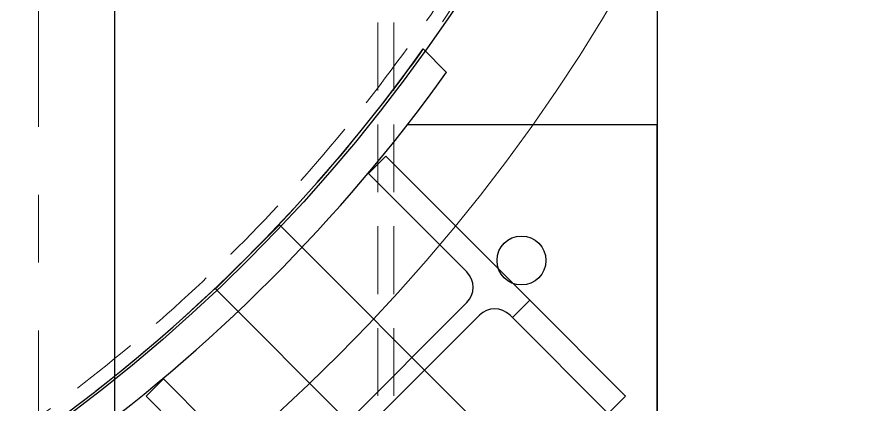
# Model space of a CAD drawing. Header units: millimetres. Extents: x -46397 to 283259, y -8690 to 23983.
# Drawn here: x 122624.5 to 122939.3, y -182.7 to -39.8 of the extents above; entities that cross this region are included whole.
import ezdxf

# ---------------------------------------------------------------- set-up
doc = ezdxf.new("R2010")
doc.units = ezdxf.units.MM
for name, pattern in [('CENTER', [2, 1.25, -0.25, 0.25, -0.25]), ('HIDDEN', [0.375, 0.25, -0.125]), ('HIDDENX2', [0.75, 0.5, -0.25])]:
    doc.linetypes.add(name, pattern=pattern)
for name, color, linetype, lineweight in [('CHUAN NET KHUAT', 4, 'HIDDEN', 0), ('DUONGCHINH', 7, 'Continuous', 25), ('DUONGTAM', 1, 'CENTER', 0)]:
    doc.layers.add(name, color=color, linetype=linetype, lineweight=lineweight)

# ---------------------------------------------------------------- blocks, each defined once
blk = doc.blocks.new('A$Cd0a137ae')
at = {"color": 3, "linetype": 'HIDDENX2', "lineweight": 0, "ltscale": 50}
for radius in [605, 600, 600]:
    blk.add_circle((0, 2.33), radius, dxfattribs=at)
at = {"color": 2, "linetype": 'Continuous', "lineweight": 0}
blk.add_arc((0, 2.33), 606, 270, 90, dxfattribs=at)
at = {"layer": 'DUONGCHINH', "color": 2}
blk.add_circle((0, 2.33), 606, dxfattribs=at)
blk = doc.blocks.new('A$C87972526')
at = {"color": 5, "linetype": 'Continuous', "lineweight": 0}
blk.add_circle((0, 2.34), 656, dxfattribs=at)
blk = doc.blocks.new('ksajd jkajkdqwe')
at = {"color": 2, "linetype": 'Continuous', "lineweight": 0, "ltscale": 10}
for p, q in [((5420.66, -439.56), (5444.27, -415.94)), ((5444.27, -415.94), (5545.83, -517.49)), ((5420.66, -439.56), (5533.63, -552.53))]:
    blk.add_line(p, q, dxfattribs=at)
blk = doc.blocks.new('SD2-3')
blk.add_circle((150, 419.38), 9)
at = {"layer": 'CHUAN NET KHUAT', "ltscale": 100}
for p, q in [((97, 294.5), (97, 604.2)), ((103, 294.5), (103, 604.2))]:
    blk.add_line(p, q, dxfattribs=at)
at = {"layer": 'DUONGCHINH'}
for p, q in [((0, 1428.5), (0, 268.5)), ((200, 1428.5), (200, 268.5))]:
    blk.add_line(p, q, dxfattribs=at)
blk = doc.blocks.new('sd2-4')
at = {"layer": 'DUONGCHINH', "color": 8}
for p, q in [((0, 0), (0, -200)), ((200, 0), (0, 0)), ((200, -92.11), (200, 0)), ((93.64, -17.98), (100, -11.61)), ((100, -11.61), (135.36, -46.97)), ((128.99, -53.33), (93.64, -17.98)), ((135.36, -46.97), (128.99, -53.33)), ((188.39, -100), (135.36, -46.97)), ((128.99, -53.33), (129.88, -54.21)), ((129.88, -65.53), (65.53, -129.88)), ((70.12, -134.47), (134.47, -70.12)), ((145.79, -70.12), (182.02, -106.36)), ((227.63, -86.49), (219.03, -77.89)), ((11.61, -100), (17.98, -93.64)), ((17.98, -93.64), (53.33, -128.99)), ((46.97, -135.36), (11.61, -100)), ((182.02, -106.36), (188.39, -100)), ((53.33, -128.99), (46.97, -135.36)), ((54.21, -129.88), (53.33, -128.99)), ((46.97, -135.36), (100, -188.39)), ((106.36, -182.02), (70.12, -145.79)), ((100, -188.39), (106.36, -182.02)), ((0, -200), (92.05, -200)), ((77.61, -219.31), (86.21, -227.91))]:
    blk.add_line(p, q, dxfattribs=at)
blk.add_circle((50, -50), 9, dxfattribs=at)
for centre, radius, start, end in [((124.22, -59.87), 8, 315, 45), ((140.13, -75.78), 8, 45, 135), ((578.84, -579.12), 617, 125.67267, 144.32733), ((578.84, -579.12), 605, 125.48596, 144.51404), ((59.87, -124.22), 8, 225, 315), ((75.78, -140.13), 8, 135, 225)]:
    blk.add_arc(centre, radius, start, end, dxfattribs=at)

msp = doc.modelspace()

# ---------------------------------------------------------------- linework, layer by layer
at = {"layer": 'DUONGTAM', "color": 6, "ltscale": 100}
msp.add_lwpolyline([(122632.4, 359.14), (123138.27, 359.14), (123138.27, -480.24), (122632.4, -480.24)], close=True, dxfattribs=at)

# ---------------------------------------------------------------- block references
for name, p in [('SD2-3', (122660.45, -548.85, -1.5)), ('A$C87972526', (122279.28, 297.32, -1.5)), ('A$Cd0a137ae', (122281.61, 297.32, -1.5)), ('ksajd jkajkdqwe', (117276.94, 299.65, -1.5))]:
    msp.add_blockref(name, p)
at = {"rotation": 180}
msp.add_blockref('sd2-4', (122860.45, -279.47, -1.5), dxfattribs=at)

doc.saveas('drawing.dxf')
